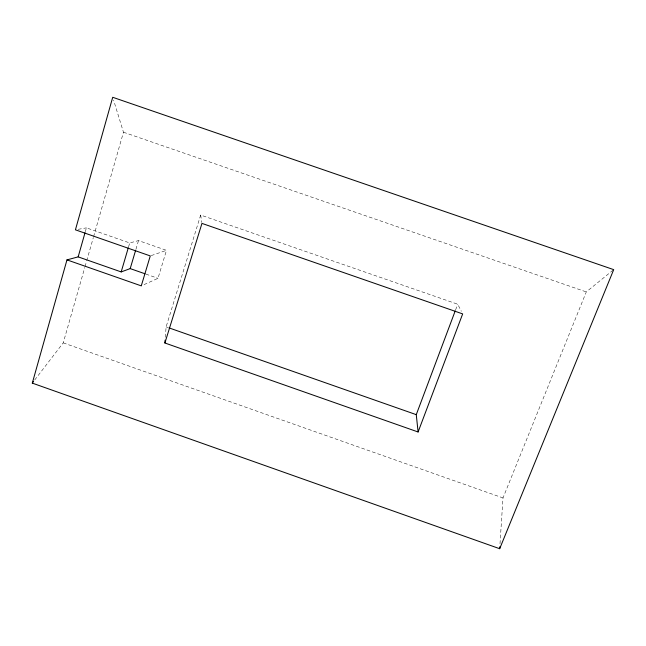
<?xml version="1.0" encoding="UTF-8"?>
<svg xmlns="http://www.w3.org/2000/svg" width="646" height="646" viewBox="0 0 646 646"><rect width="100%" height="100%" fill="white"/><g stroke="black" fill="none" stroke-linecap="round" stroke-linejoin="round"><path stroke-width="0.48" stroke-dasharray="3.23 2.42" d="M500.004 543.738L502.992 497.937L586.285 291.911L612.917 270.278M165.328 337.301L166.111 326.868L200.664 215.053L457.723 304.226L461.325 311.259M85.304 231.72L86.403 227.852L129.717 242.944L138.51 240.595L166.482 250.341L157.987 278.321L141.272 285.871M34.722 379.961L63.227 342.865L84.779 267.492M85.054 266.523L86.443 261.695M86.717 260.726L93.347 237.534M93.622 236.573L123.467 132.212L113.583 100.114M128.578 246.812L129.717 242.944M135.935 249.291L138.51 240.595M455.6 309.886L457.723 304.226M151.221 255.598L166.482 250.341M78.174 229.33L86.403 227.852M123.467 132.212L586.285 291.911M145.948 274.114L157.987 278.321M166.111 326.868L168.017 327.53M63.227 342.865L502.992 497.937M200.664 215.053L201.818 222.466"/><path stroke-width="0.97" d="M145.019 273.783L130.201 268.607L121.182 271.918L78.166 256.874L66.974 259.878L32.3 383.118L499.681 548.712L499.81 546.726M164.9 342.994L201.964 223.395L462.673 313.899L418.099 431.98L164.9 342.994L165.11 340.143M78.166 256.874L85.03 232.689M121.182 271.918L128.296 247.773M130.201 268.607L135.644 250.252M418.099 431.98L416.266 414.651L455.244 310.831M499.681 548.712L613.7 269.64L112.711 97.288L75.429 229.823L150.268 255.921L141.272 285.871L66.974 259.878M32.3 383.118L33.511 381.544M168.969 327.869L416.266 414.651"/></g></svg>
